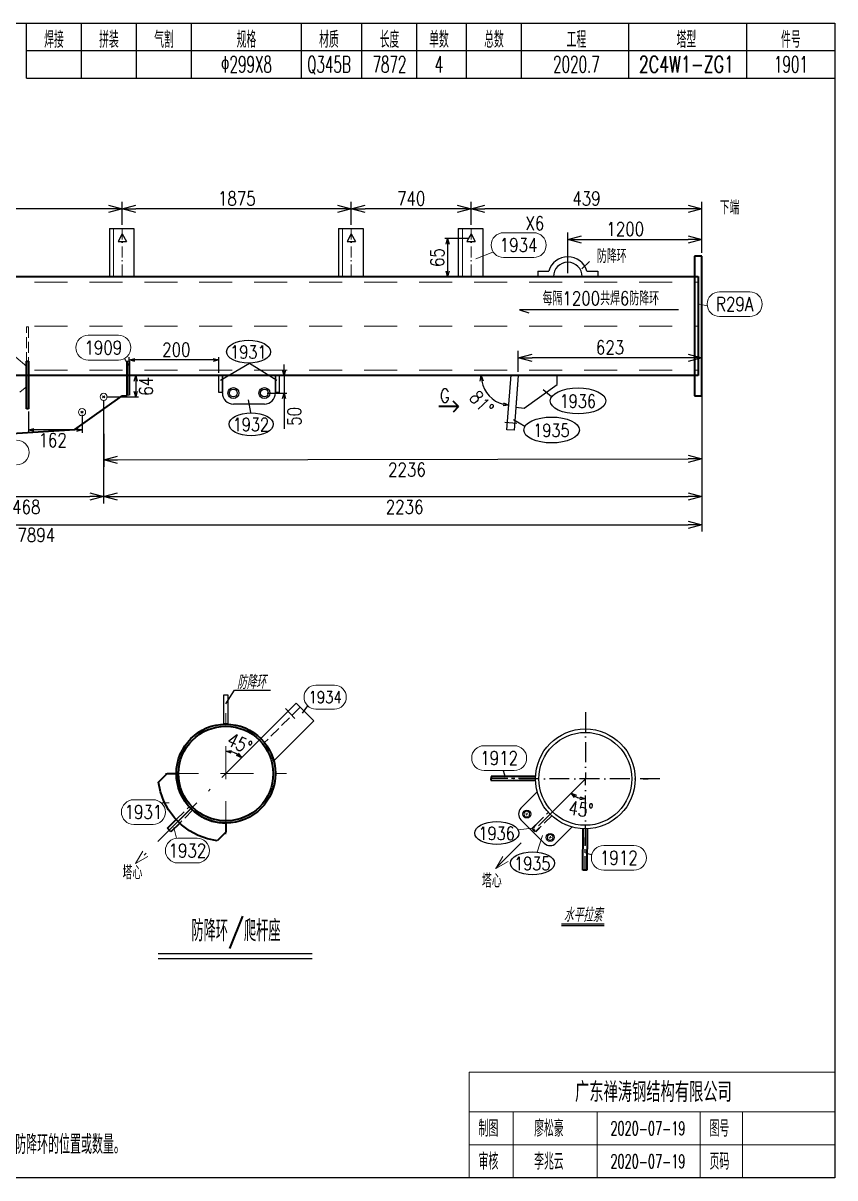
# Model space of a CAD drawing. Extents: x 154981 to 165753, y -86801 to -82885.
# Drawn here: x 156539.5 to 156687.1, y -84356.7 to -84146.7 of the extents above; entities that cross this region are included whole.
import ezdxf
from ezdxf.enums import TextEntityAlignment as Align

# ---------------------------------------------------------------- set-up
doc = ezdxf.new("R2010")
doc.units = 0
doc.header["$MEASUREMENT"] = 0
for name, pattern in [('ACAD_ISO10W100', [18, 12, -3, 0, -3]), ('CENTER', [50.8, 31.75, -6.35, 6.35, -6.35]), ('虚线', [2.75, 2, -0.75]), ('长一点画线', [16.5, 10, -3, 0.5, -3]), ('长虚线', [10, 6, -4])]:
    doc.linetypes.add(name, pattern=pattern)
doc.layers.get('0').update_dxf_attribs({"linetype": 'CONTINUOUS', "lineweight": 25})
doc.layers.get('Defpoints').update_dxf_attribs({"linetype": 'CONTINUOUS'})
for name, color, linetype, lineweight in [('1', 7, 'CONTINUOUS', 25), ('4', 7, 'CONTINUOUS', 25), ('5', 7, 'CONTINUOUS', 25)]:
    doc.layers.add(name, color=color, linetype=linetype, lineweight=lineweight)
doc.layers.add('12', color=7, linetype='CONTINUOUS')
doc.layers.add('6', color=7, linetype='CONTINUOUS')
doc.styles.add('DimFont', font='simplex.shx', dxfattribs={"width": 0.8, "bigfont": 'gbhzfs.shx'})
doc.styles.add('hz', font='txt.shx', dxfattribs={"width": 0.7, "oblique": 12, "bigfont": 'hztxt.shx'})
doc.styles.get("Standard").update_dxf_attribs({"font": 'simplex.shx', "width": 0.7, "height": 3, "bigfont": 'gbhzfs.shx'})
doc.dimstyles.new('DHDxfDimStyleOpen30', dxfattribs={"dimtxt": 2.5, "dimasz": 2.5, "dimexe": 1.25, "dimexo": 0.625, "dimtad": 2, "dimtxsty": 'DimFont', "dimblk": 'OPEN30', "dimblk1": 'OPEN30', "dimblk2": 'OPEN30', "dimcen": 2.5, "dimadec": 0, "dimazin": 0, "dimtfac": 1, "dimtmove": 0, "dimatfit": 3, "dimfxl": 0, "dimarcsym": 0})

# ---------------------------------------------------------------- blocks, each defined once
blk = doc.blocks.new('_OPEN30')
at = {"color": 0, "linetype": 'ByBlock', "lineweight": -2}
for p, q in [((-1, 0.268), (0, 0)), ((0, 0), (-1, -0.268)), ((0, 0), (-1, 0))]:
    blk.add_line(p, q, dxfattribs=at)
blk = doc.blocks.new('*D296')
at = {"layer": '5', "color": 3, "linetype": 'Continuous', "lineweight": -2}
for p, q in [((156540.48, -84217.27), (156540.48, -84221.15)), ((156550.22, -84217.92), (156550.22, -84221.15)), ((156549.22, -84220.65), (156541.48, -84220.65))]:
    blk.add_line(p, q, dxfattribs=at)
at = {"layer": 'Defpoints', "color": 0, "linetype": 'Continuous'}
for p in [(156540.48, -84216.77), (156550.22, -84217.42), (156540.48, -84220.65)]:
    blk.add_point(p, dxfattribs=at)
at = {"layer": '5', "color": 3, "linetype": 'Continuous', "lineweight": -2, "rotation": 180}
blk.add_blockref('_OPEN30', (156540.48, -84220.65), dxfattribs=at)
at = {"layer": '5', "color": 3, "linetype": 'Continuous', "lineweight": -2}
blk.add_blockref('_OPEN30', (156550.22, -84220.65), dxfattribs=at)
at = {"layer": '5', "color": 6, "linetype": 'Continuous', "lineweight": 18, "insert": (156544.88, -84222.52), "char_height": 2.5, "attachment_point": 5, "line_spacing_factor": 0.6, "style": 'DimFont'}
blk.add_mtext('162', dxfattribs=at)
blk = doc.blocks.new('*D297')
at = {"layer": '5', "color": 3, "linetype": 'Continuous', "lineweight": -2}
for p, q in [((156662.92, -84202.4), (156662.92, -84234.02)), ((156554.15, -84215.26), (156554.15, -84234.02)), ((156556.65, -84232.77), (156660.42, -84232.77))]:
    blk.add_line(p, q, dxfattribs=at)
at = {"layer": 'Defpoints', "color": 0, "linetype": 'Continuous'}
for p in [(156662.92, -84201.77), (156554.15, -84214.64), (156662.92, -84232.77)]:
    blk.add_point(p, dxfattribs=at)
at = {"layer": '5', "color": 3, "linetype": 'Continuous', "lineweight": -2, "xscale": 2.5, "yscale": 2.5, "zscale": 2.5, "rotation": 180}
blk.add_blockref('_OPEN30', (156554.15, -84232.77), dxfattribs=at)
at = {"layer": '5', "color": 3, "linetype": 'Continuous', "lineweight": -2, "xscale": 2.5, "yscale": 2.5, "zscale": 2.5}
blk.add_blockref('_OPEN30', (156662.92, -84232.77), dxfattribs=at)
at = {"layer": '5', "color": 6, "linetype": 'Continuous', "lineweight": 18, "insert": (156608.88, -84234.65), "char_height": 2.5, "attachment_point": 5, "line_spacing_factor": 0.6, "style": 'DimFont'}
blk.add_mtext('2236', dxfattribs=at)
blk = doc.blocks.new('*D298')
at = {"layer": '5', "color": 3, "linetype": 'Continuous', "lineweight": -2}
for p, q in [((156526, -84215.74), (156526, -84234.02)), ((156554.15, -84215.26), (156554.15, -84234.02)), ((156528.5, -84232.77), (156551.65, -84232.77))]:
    blk.add_line(p, q, dxfattribs=at)
at = {"layer": 'Defpoints', "color": 0, "linetype": 'Continuous'}
for p in [(156526, -84215.11), (156554.15, -84214.64), (156554.15, -84232.77)]:
    blk.add_point(p, dxfattribs=at)
at = {"layer": '5', "color": 3, "linetype": 'Continuous', "lineweight": -2, "xscale": 2.5, "yscale": 2.5, "zscale": 2.5, "rotation": 180}
blk.add_blockref('_OPEN30', (156526, -84232.77), dxfattribs=at)
at = {"layer": '5', "color": 3, "linetype": 'Continuous', "lineweight": -2, "xscale": 2.5, "yscale": 2.5, "zscale": 2.5}
blk.add_blockref('_OPEN30', (156554.15, -84232.77), dxfattribs=at)
at = {"layer": '5', "color": 6, "linetype": 'Continuous', "lineweight": 18, "insert": (156540.08, -84234.65), "char_height": 2.5, "attachment_point": 5, "line_spacing_factor": 0.6, "style": 'DimFont'}
blk.add_mtext('468', dxfattribs=at)
blk = doc.blocks.new('*D303')
at = {"layer": '5', "color": 3, "linetype": 'Continuous', "lineweight": -2}
for p, q in [((156420.88, -84202.4), (156420.88, -84239.15)), ((156662.92, -84202.4), (156662.92, -84239.15)), ((156423.38, -84237.9), (156660.42, -84237.9))]:
    blk.add_line(p, q, dxfattribs=at)
at = {"layer": 'Defpoints', "color": 0, "linetype": 'Continuous'}
for p in [(156420.88, -84201.77), (156662.92, -84201.77), (156662.92, -84237.9)]:
    blk.add_point(p, dxfattribs=at)
at = {"layer": '5', "color": 3, "linetype": 'Continuous', "lineweight": -2, "xscale": 2.5, "yscale": 2.5, "zscale": 2.5, "rotation": 180}
blk.add_blockref('_OPEN30', (156420.88, -84237.9), dxfattribs=at)
at = {"layer": '5', "color": 3, "linetype": 'Continuous', "lineweight": -2, "xscale": 2.5, "yscale": 2.5, "zscale": 2.5}
blk.add_blockref('_OPEN30', (156662.92, -84237.9), dxfattribs=at)
at = {"layer": '5', "color": 6, "linetype": 'Continuous', "lineweight": 18, "insert": (156541.9, -84239.77), "char_height": 2.5, "attachment_point": 5, "line_spacing_factor": 0.6, "style": 'DimFont'}
blk.add_mtext('7894', dxfattribs=at)
blk = doc.blocks.new('*D306')
at = {"layer": '5', "color": 3, "linetype": 'Continuous', "lineweight": -2}
for p, q in [((156554.65, -84210.77), (156560.49, -84210.77)), ((156559.99, -84211.77), (156559.99, -84213.64)), ((156554.65, -84214.64), (156560.49, -84214.64))]:
    blk.add_line(p, q, dxfattribs=at)
at = {"layer": 'Defpoints', "color": 0, "linetype": 'Continuous'}
for p in [(156554.15, -84210.77), (156554.15, -84214.64), (156559.99, -84214.64)]:
    blk.add_point(p, dxfattribs=at)
at = {"layer": '5', "color": 3, "linetype": 'Continuous', "lineweight": -2}
for p, rotation in [((156559.99, -84210.77), 90), ((156559.99, -84214.64), 270)]:
    blk.add_blockref('_OPEN30', p, dxfattribs=dict(at, rotation=rotation))
at = {"layer": '5', "color": 6, "linetype": 'Continuous', "lineweight": 18, "insert": (156561.86, -84212.71), "char_height": 2.5, "attachment_point": 5, "rotation": 90, "line_spacing_factor": 0.6, "style": 'DimFont'}
blk.add_mtext('64', dxfattribs=at)
blk = doc.blocks.new('*D311')
at = {"layer": '5', "color": 3, "linetype": 'Continuous', "lineweight": -2}
for p, q in [((156554.15, -84215.26), (156554.17, -84227.33)), ((156662.92, -84215.1), (156662.94, -84227.17)), ((156556.67, -84226.08), (156660.44, -84225.93))]:
    blk.add_line(p, q, dxfattribs=at)
at = {"layer": 'Defpoints', "color": 0, "linetype": 'Continuous'}
for p in [(156554.15, -84214.64), (156662.92, -84214.48), (156662.94, -84225.92)]:
    blk.add_point(p, dxfattribs=at)
at = {"layer": '5', "color": 3, "linetype": 'Continuous', "lineweight": -2, "xscale": 2.5, "yscale": 2.5, "zscale": 2.5}
for p, rotation in [((156554.17, -84226.08), 180.0842127387434), ((156662.94, -84225.92), 0.08421273874343699)]:
    blk.add_blockref('_OPEN30', p, dxfattribs=dict(at, rotation=rotation))
at = {"layer": '5', "color": 6, "linetype": 'Continuous', "lineweight": 18, "insert": (156609.3, -84227.88), "char_height": 2.5, "attachment_point": 5, "rotation": 0.0842, "line_spacing_factor": 0.6, "style": 'DimFont'}
blk.add_mtext('2236', dxfattribs=at)
blk = doc.blocks.new('板孔21.5')
at = {"layer": '5', "color": 7, "linetype": 'Continuous', "lineweight": 13}
for p, q in [((-0.3, -0.3), (0.3, 0.3)), ((0.3, -0.3), (-0.3, 0.3))]:
    blk.add_line(p, q, dxfattribs=at)
blk.add_circle((0, 0), 1, dxfattribs=at)
blk = doc.blocks.new('*D839')
at = {"layer": '5', "color": 3, "linetype": 'Continuous', "lineweight": -2}
for p, q in [((156586.95, -84209.77), (156586.95, -84208.77)), ((156585.88, -84210.77), (156587.45, -84210.77)), ((156586.95, -84210.77), (156586.95, -84213.94)), ((156583.88, -84213.94), (156587.45, -84213.94)), ((156586.95, -84214.94), (156586.95, -84220.43))]:
    blk.add_line(p, q, dxfattribs=at)
at = {"layer": 'Defpoints', "color": 0, "linetype": 'Continuous'}
for p in [(156585.38, -84210.77), (156586.95, -84210.77), (156583.38, -84213.94)]:
    blk.add_point(p, dxfattribs=at)
at = {"layer": '5', "color": 3, "linetype": 'Continuous', "lineweight": -2}
for p, rotation in [((156586.95, -84210.77), 270), ((156586.95, -84213.94), 90)]:
    blk.add_blockref('_OPEN30', p, dxfattribs=dict(at, rotation=rotation))
at = {"layer": '5', "color": 6, "linetype": 'Continuous', "lineweight": 18, "insert": (156588.82, -84218.18), "char_height": 2.5, "attachment_point": 5, "rotation": 90, "style": 'DimFont'}
blk.add_mtext('50', dxfattribs=at)
blk = doc.blocks.new('*D840')
at = {"layer": '5', "color": 3, "linetype": 'Continuous', "lineweight": -2}
for p, q in [((156558.79, -84210.27), (156558.79, -84207.41)), ((156575.08, -84210.27), (156575.08, -84207.41)), ((156574.08, -84207.91), (156559.79, -84207.91))]:
    blk.add_line(p, q, dxfattribs=at)
at = {"layer": 'Defpoints', "color": 0, "linetype": 'Continuous'}
for p in [(156558.79, -84207.91), (156558.79, -84210.77), (156575.08, -84210.77)]:
    blk.add_point(p, dxfattribs=at)
at = {"layer": '5', "color": 3, "linetype": 'Continuous', "lineweight": -2, "rotation": 180}
blk.add_blockref('_OPEN30', (156558.79, -84207.91), dxfattribs=at)
at = {"layer": '5', "color": 3, "linetype": 'Continuous', "lineweight": -2}
blk.add_blockref('_OPEN30', (156575.08, -84207.91), dxfattribs=at)
at = {"layer": '5', "color": 6, "linetype": 'Continuous', "lineweight": 18, "insert": (156567.37, -84206.04), "char_height": 2.5, "attachment_point": 5, "style": 'DimFont'}
blk.add_mtext('200', dxfattribs=at)
blk = doc.blocks.new('*D842')
at = {"layer": '5', "color": 3, "linetype": 'Continuous', "lineweight": -2}
for p, q in [((156629.55, -84210.11), (156629.55, -84206.27)), ((156660.42, -84207.52), (156632.05, -84207.52)), ((156662.92, -84213.85), (156662.92, -84206.27))]:
    blk.add_line(p, q, dxfattribs=at)
at = {"layer": 'Defpoints', "color": 0, "linetype": 'Continuous'}
for p in [(156629.55, -84207.52), (156629.55, -84210.74), (156662.92, -84214.48)]:
    blk.add_point(p, dxfattribs=at)
at = {"layer": '5', "color": 3, "linetype": 'Continuous', "lineweight": -2, "xscale": 2.5, "yscale": 2.5, "zscale": 2.5, "rotation": 180}
blk.add_blockref('_OPEN30', (156629.55, -84207.52), dxfattribs=at)
at = {"layer": '5', "color": 3, "linetype": 'Continuous', "lineweight": -2, "xscale": 2.5, "yscale": 2.5, "zscale": 2.5}
blk.add_blockref('_OPEN30', (156662.92, -84207.52), dxfattribs=at)
at = {"layer": '5', "color": 6, "linetype": 'Continuous', "lineweight": 35, "insert": (156646.23, -84205.65), "char_height": 2.5, "attachment_point": 5, "style": 'DimFont'}
blk.add_mtext('623', dxfattribs=at)
blk = doc.blocks.new('*D841')
at = {"layer": '5', "color": 3, "linetype": 'Continuous', "lineweight": -2}
blk.add_line((156627.71, -84210.77), (156622.31, -84210.77), dxfattribs=at)
blk.add_arc((156628.21, -84210.77), 5.4, 190.6188, 255.0812, dxfattribs=at)
at = {"layer": 'Defpoints', "color": 0, "linetype": 'Continuous'}
for p in [(156628.21, -84210.77), (156628.23, -84210.64), (156662.26, -84210.77), (156623.47, -84213.36), (156627.47, -84220.62)]:
    blk.add_point(p, dxfattribs=at)
at = {"layer": '5', "color": 3, "linetype": 'Continuous', "lineweight": -2}
for p, rotation in [((156622.81, -84210.77), 95.30938810953155), ((156627.81, -84216.16), 350.3906118904565)]:
    blk.add_blockref('_OPEN30', p, dxfattribs=dict(at, rotation=rotation))
at = {"layer": '5', "color": 6, "linetype": 'Continuous', "lineweight": 18, "insert": (156622.88, -84215.72), "char_height": 2.5, "attachment_point": 5, "rotation": 312.85, "style": 'DimFont'}
blk.add_mtext('81%%d', dxfattribs=at)
blk = doc.blocks.new('*D847')
at = {"layer": '5', "color": 3, "linetype": 'Continuous', "lineweight": -2}
for p, q in [((156599.18, -84183.36), (156599.18, -84179.19)), ((156618.46, -84180.44), (156601.68, -84180.44)), ((156620.96, -84183.36), (156620.96, -84179.19))]:
    blk.add_line(p, q, dxfattribs=at)
at = {"layer": 'Defpoints', "color": 0, "linetype": 'Continuous'}
for p in [(156599.18, -84180.44), (156599.18, -84183.99), (156620.96, -84183.99)]:
    blk.add_point(p, dxfattribs=at)
at = {"layer": '5', "color": 3, "linetype": 'Continuous', "lineweight": -2, "xscale": 2.5, "yscale": 2.5, "zscale": 2.5, "rotation": 180}
blk.add_blockref('_OPEN30', (156599.18, -84180.44), dxfattribs=at)
at = {"layer": '5', "color": 3, "linetype": 'Continuous', "lineweight": -2, "xscale": 2.5, "yscale": 2.5, "zscale": 2.5}
blk.add_blockref('_OPEN30', (156620.96, -84180.44), dxfattribs=at)
at = {"layer": '5', "color": 6, "linetype": 'Continuous', "lineweight": 18, "insert": (156610.07, -84178.57), "char_height": 2.5, "attachment_point": 5, "style": 'DimFont'}
blk.add_mtext('740', dxfattribs=at)
blk = doc.blocks.new('*D846')
at = {"layer": '5', "color": 3, "linetype": 'Continuous', "lineweight": -2}
for p, q in [((156557.52, -84183.36), (156557.52, -84179.19)), ((156596.68, -84180.44), (156560.02, -84180.44)), ((156599.18, -84183.36), (156599.18, -84179.19))]:
    blk.add_line(p, q, dxfattribs=at)
at = {"layer": 'Defpoints', "color": 0, "linetype": 'Continuous'}
for p in [(156557.52, -84180.44), (156557.52, -84183.99), (156599.18, -84183.99)]:
    blk.add_point(p, dxfattribs=at)
at = {"layer": '5', "color": 3, "linetype": 'Continuous', "lineweight": -2, "xscale": 2.5, "yscale": 2.5, "zscale": 2.5, "rotation": 180}
blk.add_blockref('_OPEN30', (156557.52, -84180.44), dxfattribs=at)
at = {"layer": '5', "color": 3, "linetype": 'Continuous', "lineweight": -2, "xscale": 2.5, "yscale": 2.5, "zscale": 2.5}
blk.add_blockref('_OPEN30', (156599.18, -84180.44), dxfattribs=at)
at = {"layer": '5', "color": 6, "linetype": 'Continuous', "lineweight": 18, "insert": (156578.35, -84178.57), "char_height": 2.5, "attachment_point": 5, "style": 'DimFont'}
blk.add_mtext('1875', dxfattribs=at)
blk = doc.blocks.new('*D845')
at = {"layer": '5', "color": 3, "linetype": 'Continuous', "lineweight": -2}
for p, q in [((156620.46, -84185.85), (156616.19, -84185.85)), ((156616.69, -84186.85), (156616.69, -84191.77)), ((156618.14, -84192.77), (156616.19, -84192.77))]:
    blk.add_line(p, q, dxfattribs=at)
at = {"layer": 'Defpoints', "color": 0, "linetype": 'Continuous'}
for p in [(156620.96, -84185.85), (156616.69, -84192.77), (156618.64, -84192.77)]:
    blk.add_point(p, dxfattribs=at)
at = {"layer": '5', "color": 3, "linetype": 'Continuous', "lineweight": -2}
for p, rotation in [((156616.69, -84185.85), 90), ((156616.69, -84192.77), 270)]:
    blk.add_blockref('_OPEN30', p, dxfattribs=dict(at, rotation=rotation))
at = {"layer": '5', "color": 6, "linetype": 'Continuous', "lineweight": 18, "insert": (156614.81, -84189.31), "char_height": 2.5, "attachment_point": 5, "rotation": 90, "style": 'DimFont'}
blk.add_mtext('65', dxfattribs=at)
blk = doc.blocks.new('*D844')
at = {"layer": '5', "color": 3, "linetype": 'Continuous', "lineweight": -2}
for p, q in [((156620.96, -84183.36), (156620.96, -84179.19)), ((156660.42, -84180.44), (156623.46, -84180.44)), ((156662.92, -84188.45), (156662.92, -84179.19))]:
    blk.add_line(p, q, dxfattribs=at)
at = {"layer": 'Defpoints', "color": 0, "linetype": 'Continuous'}
for p in [(156620.96, -84180.44), (156620.96, -84183.99), (156662.92, -84189.07)]:
    blk.add_point(p, dxfattribs=at)
at = {"layer": '5', "color": 3, "linetype": 'Continuous', "lineweight": -2, "xscale": 2.5, "yscale": 2.5, "zscale": 2.5, "rotation": 180}
blk.add_blockref('_OPEN30', (156620.96, -84180.44), dxfattribs=at)
at = {"layer": '5', "color": 3, "linetype": 'Continuous', "lineweight": -2, "xscale": 2.5, "yscale": 2.5, "zscale": 2.5}
blk.add_blockref('_OPEN30', (156662.92, -84180.44), dxfattribs=at)
at = {"layer": '5', "color": 6, "linetype": 'Continuous', "lineweight": 18, "insert": (156641.94, -84178.57), "char_height": 2.5, "attachment_point": 5, "style": 'DimFont'}
blk.add_mtext('439', dxfattribs=at)
blk = doc.blocks.new('*D843')
at = {"layer": '5', "color": 3, "linetype": 'Continuous', "lineweight": -2}
for p, q in [((156638.55, -84192.15), (156638.55, -84184.75)), ((156662.92, -84188.45), (156662.92, -84184.75)), ((156641.05, -84186), (156660.42, -84186))]:
    blk.add_line(p, q, dxfattribs=at)
at = {"layer": 'Defpoints', "color": 0, "linetype": 'Continuous'}
for p in [(156662.92, -84186), (156662.92, -84189.07), (156638.55, -84192.77)]:
    blk.add_point(p, dxfattribs=at)
at = {"layer": '5', "color": 3, "linetype": 'Continuous', "lineweight": -2, "xscale": 2.5, "yscale": 2.5, "zscale": 2.5, "rotation": 180}
blk.add_blockref('_OPEN30', (156638.55, -84186), dxfattribs=at)
at = {"layer": '5', "color": 3, "linetype": 'Continuous', "lineweight": -2, "xscale": 2.5, "yscale": 2.5, "zscale": 2.5}
blk.add_blockref('_OPEN30', (156662.92, -84186), dxfattribs=at)
at = {"layer": '5', "color": 6, "linetype": 'Continuous', "lineweight": 18, "insert": (156649, -84184.13), "char_height": 2.5, "attachment_point": 5, "style": 'DimFont'}
blk.add_mtext('1200', dxfattribs=at)
blk = doc.blocks.new('*D848')
at = {"layer": '5', "color": 3, "linetype": 'Continuous', "lineweight": -2}
for p, q in [((156510.6, -84183.36), (156510.6, -84179.19)), ((156555.02, -84180.44), (156513.1, -84180.44)), ((156557.52, -84183.36), (156557.52, -84179.19))]:
    blk.add_line(p, q, dxfattribs=at)
at = {"layer": 'Defpoints', "color": 0, "linetype": 'Continuous'}
for p in [(156510.6, -84180.44), (156510.6, -84183.99), (156557.52, -84183.99)]:
    blk.add_point(p, dxfattribs=at)
at = {"layer": '5', "color": 3, "linetype": 'Continuous', "lineweight": -2, "xscale": 2.5, "yscale": 2.5, "zscale": 2.5, "rotation": 180}
blk.add_blockref('_OPEN30', (156510.6, -84180.44), dxfattribs=at)
at = {"layer": '5', "color": 3, "linetype": 'Continuous', "lineweight": -2, "xscale": 2.5, "yscale": 2.5, "zscale": 2.5}
blk.add_blockref('_OPEN30', (156557.52, -84180.44), dxfattribs=at)
at = {"layer": '5', "color": 6, "linetype": 'Continuous', "lineweight": 18, "insert": (156534.06, -84178.57), "char_height": 2.5, "attachment_point": 5, "style": 'DimFont'}
blk.add_mtext('1875', dxfattribs=at)
blk = doc.blocks.new('*D868')
at = {"layer": '5', "color": 3, "linetype": 'Continuous', "lineweight": -2}
blk.add_arc((156641.74, -84284.1), 3.66, 240.7065, 254.2935, dxfattribs=at)
at = {"layer": 'Defpoints', "color": 0, "linetype": 'Continuous'}
for p in [(156641.74, -84284.1), (156641.74, -84284.1), (156639.91, -84287.27), (156633.21, -84292.63), (156641.74, -84296.24)]:
    blk.add_point(p, dxfattribs=at)
at = {"layer": '5', "color": 3, "linetype": 'Continuous', "lineweight": -2}
for p, rotation in [((156639.15, -84286.69), 142.8532366575078), ((156641.74, -84287.76), 352.1467633426592)]:
    blk.add_blockref('_OPEN30', p, dxfattribs=dict(at, rotation=rotation))
at = {"layer": '5', "color": 6, "linetype": 'Continuous', "lineweight": 18, "insert": (156640.95, -84289.64), "char_height": 2.5, "attachment_point": 5, "rotation": 351.9635, "style": 'DimFont'}
blk.add_mtext('45°', dxfattribs=at)
blk = doc.blocks.new('*D869')
at = {"layer": '5', "color": 3, "linetype": 'Continuous', "lineweight": -2}
blk.add_arc((156576.37, -84283.14), 4.08, 59.0079, 75.9241, dxfattribs=at)
at = {"layer": 'Defpoints', "color": 0, "linetype": 'Continuous'}
for p in [(156576.37, -84272.14), (156582.75, -84276.79), (156577.43, -84279.2), (156576.37, -84294.14), (156559.97, -84299.51)]:
    blk.add_point(p, dxfattribs=at)
at = {"layer": '5', "color": 3, "linetype": 'Continuous', "lineweight": -2}
for p, rotation in [((156576.37, -84279.06), 172.9620574050256), ((156579.26, -84280.26), 321.9699356710973)]:
    blk.add_blockref('_OPEN30', p, dxfattribs=dict(at, rotation=rotation))
at = {"layer": '5', "color": 6, "linetype": 'Continuous', "lineweight": 18, "insert": (156578.89, -84277.68), "char_height": 2.5, "attachment_point": 5, "rotation": 335.2597, "style": 'DimFont'}
blk.add_mtext('45°', dxfattribs=at)
blk = doc.blocks.new('板孔默认')
at = {"layer": '5', "color": 7, "linetype": 'Continuous', "lineweight": 13}
for p, q in [((-0.3, -0.3), (0.3, 0.3)), ((0.3, -0.3), (-0.3, 0.3))]:
    blk.add_line(p, q, dxfattribs=at)
blk.add_circle((0, 0), 1, dxfattribs=at)
blk = doc.blocks.new('CTDHK')
at = {"color": 0, "linetype": 'Continuous'}
for p, q in [((0, 210), (297, 210)), ((297, 210), (297, 0)), ((297, 0), (0, 0))]:
    blk.add_line(p, q, dxfattribs=at)

msp = doc.modelspace()

# ---------------------------------------------------------------- linework, layer by layer
at = {"color": 3, "linetype": 'Continuous'}
for p, q in [((156555.19636, -84183.98976), (156555.19636, -84192.7749)), ((156555.19636, -84183.98976), (156559.66594, -84183.98976)), ((156559.66594, -84183.98976), (156559.66594, -84192.7749)), ((156596.85908, -84183.98976), (156601.32865, -84183.98976)), ((156596.85908, -84183.98976), (156596.85908, -84192.7749)), ((156601.32865, -84183.98976), (156601.32865, -84192.7749)), ((156618.64116, -84183.98976), (156623.11074, -84183.98976)), ((156618.64116, -84183.98976), (156618.64116, -84192.7749)), ((156623.11074, -84183.98976), (156623.11074, -84192.7749)), ((156557.52018, -84184.97464), (156556.76539, -84186.39017)), ((156556.76539, -84186.39017), (156558.27497, -84186.39017)), ((156557.52018, -84184.97464), (156558.27497, -84186.39017)), ((156599.18289, -84184.97464), (156598.4281, -84186.39017)), ((156598.4281, -84186.39017), (156599.93768, -84186.39017)), ((156599.18289, -84184.97464), (156599.93768, -84186.39017)), ((156620.96498, -84184.97464), (156620.21019, -84186.39017)), ((156620.21019, -84186.39017), (156621.71977, -84186.39017)), ((156620.96498, -84184.97464), (156621.71977, -84186.39017)), ((156641.11871, -84191.33198), (156642.50646, -84189.99743)), ((156629.78695, -84198.79916), (156631.46222, -84199.36079)), ((156658.69385, -84198.79916), (156629.78695, -84198.79916)), ((156575.39091, -84211.57898), (156580.6859, -84208.48044)), ((156580.6859, -84208.48044), (156585.61132, -84211.57898)), ((156575.73469, -84213.93848), (156575.73469, -84210.77162)), ((156585.37836, -84210.77162), (156585.37836, -84213.93848)), ((156634.07324, -84213.28198), (156635.56786, -84214.57919)), ((156583.37836, -84215.93848), (156577.73469, -84215.93848)), ((156580.42749, -84215.19699), (156580.87357, -84217.49448)), ((156627.11207, -84219.24758), (156629.27238, -84219.41758)), ((156628.68537, -84218.73528), (156630.75949, -84219.97004)), ((156626.82139, -84282.59984), (156627.17688, -84283.79722)), ((156631.22906, -84284.10025), (156630.30682, -84284.10025)), ((156652.24664, -84284.10025), (156653.16888, -84284.10025)), ((156632.99032, -84286.48247), (156630.03659, -84289.4362)), ((156630.03659, -84291.55752), (156634.27923, -84295.80016)), ((156639.35428, -84292.84643), (156636.40055, -84295.80016)), ((156641.8472, -84297.63519), (156642.9335, -84297.83998)), ((156637.4232, -84310.45391), (156645.13663, -84310.45391)), ((156637.4232, -84310.74465), (156645.13663, -84310.74465)), ((156564.04545, -84315.87903), (156592.07124, -84315.87903)), ((156564.04545, -84316.77534), (156592.07124, -84316.77534))]:
    msp.add_line(p, q, dxfattribs=at)
at = {"color": 0, "linetype": 'Continuous'}
for p, q in [((156576.36992, -84270.44969), (156577.92029, -84267.94684)), ((156577.92029, -84267.94684), (156584.46872, -84267.94684))]:
    msp.add_line(p, q, dxfattribs=at)
at = {"color": 2, "linetype": 'Continuous'}
for p, q in [((156582.7381, -84276.77992), (156589.16569, -84270.35232)), ((156592.36324, -84273.54987), (156589.16569, -84270.35232)), ((156590.30317, -84272.1832), (156591.27553, -84270.8493)), ((156585.234, -84280.67912), (156592.36324, -84273.54987))]:
    msp.add_line(p, q, dxfattribs=at)
at = {"color": 2, "linetype": '虚线'}
msp.add_line((156589.8728, -84271.05943), (156583.4124, -84277.51983), dxfattribs=at)
at = {"color": 1, "linetype": 'CENTER', "ltscale": 0.1}
for p, q in [((156632.73798, -84284.05124), (156624.58095, -84284.00805)), ((156641.6902, -84293.09877), (156641.64983, -84300.7245))]:
    msp.add_line(p, q, dxfattribs=at)
msp.add_line((156641.73785, -84284.09889), (156633.20557, -84292.63117))
at = {"color": 3, "linetype": 'Continuous'}
for points in [[(156575.07642, -84210.77162), (156575.73469, -84210.77162), (156575.73469, -84213.87034), (156575.07642, -84213.87034)], [(156585.37836, -84210.77162), (156586.03663, -84210.77162), (156586.03663, -84213.87034), (156585.37836, -84213.87034)], [(156628.2251, -84210.63948), (156629.54528, -84210.73875), (156628.79504, -84220.71663), (156627.47485, -84220.61737)], [(156576.0033, -84268.793), (156576.7314, -84268.793), (156576.7314, -84274.11063), (156576.0033, -84274.11063)]]:
    msp.add_lwpolyline(points, close=True, dxfattribs=at)
msp.add_lwpolyline([(156636.617, -84212.40985), (156636.617, -84210.73875), (156629.54528, -84210.73875), (156629.11932, -84216.51291), (156630.60763, -84216.67632), (156636.617, -84212.40985)], dxfattribs=at)
at = {"color": 6, "linetype": 'Continuous'}
for centre, radius in [((156577.73469, -84213.93848), 0.98227), ((156577.73469, -84213.93848), 0.69792), ((156583.37836, -84213.93848), 0.98227), ((156583.37836, -84213.93848), 0.69792)]:
    msp.add_circle(centre, radius, dxfattribs=at)
at = {"color": 0}
for radius in [9.06646, 8.44551]:
    msp.add_circle((156641.73785, -84284.09889), radius, dxfattribs=at)
at = {"color": 3, "linetype": 'Continuous'}
for centre in [(156631.09725, -84290.49686), (156635.33989, -84294.7395)]:
    msp.add_circle(centre, 0.72, dxfattribs=at)
for centre, radius, start, end in [((156577.73469, -84213.93848), 2, 180, 270), ((156583.37836, -84213.93848), 2, 270, 0), ((156631.09725, -84290.49686), 1.5, 135, 225), ((156635.33989, -84294.7395), 1.5, 225, 315)]:
    msp.add_arc(centre, radius, start, end, dxfattribs=at)
for centre, major_axis, ratio in [((156580.4976, -84206.43217), (-3.99884, 0), 0.521020563), ((156640.407, -84215.37667), (-5.06423, 0), 0.465595314), ((156580.96391, -84219.62166), (-3.99884, 0), 0.521020563), ((156635.60518, -84220.66259), (-5.06423, 0), 0.465595314), ((156625.6438, -84293.95928), (-3.99884, 0), 0.521020563), ((156632.12836, -84299.45508), (-3.99884, 0), 0.521020563)]:
    msp.add_ellipse(centre, major_axis=major_axis, ratio=ratio, dxfattribs=at)
at = {"layer": '12'}
for p, q in [((156633.07935, -84191.7749), (156633.07935, -84192.7749)), ((156633.07935, -84191.7749), (156635.07224, -84191.7749)), ((156633.07935, -84192.7749), (156635.93132, -84192.7749)), ((156641.16871, -84192.7749), (156644.02068, -84192.7749)), ((156642.02779, -84191.7749), (156644.02068, -84191.7749)), ((156644.02068, -84191.7749), (156644.02068, -84192.7749))]:
    msp.add_line(p, q, dxfattribs=at)
for radius, start, end in [(3.61869, 16.0420559, 163.9579441), (2.61869, 0, 180)]:
    msp.add_arc((156638.55002, -84192.7749), radius, start, end, dxfattribs=at)
at = {"layer": '4', "color": 1, "linetype": 'Continuous', "lineweight": 25}
for p, q in [((156540.11666, -84156.66733), (156540.11666, -84146.66733)), ((156550.11666, -84156.66733), (156550.11666, -84146.66733)), ((156560.11666, -84156.66733), (156560.11666, -84146.66733)), ((156570.11666, -84156.66733), (156570.11666, -84146.66733)), ((156590.11666, -84156.66733), (156590.11666, -84146.66733)), ((156601.11666, -84156.66733), (156601.11666, -84146.66733)), ((156611.11666, -84156.66733), (156611.11666, -84146.66733)), ((156620.11666, -84156.66733), (156620.11666, -84146.66733)), ((156630.11666, -84156.66733), (156630.11666, -84146.66733)), ((156649.61666, -84156.66733), (156649.61666, -84146.66733)), ((156671.11666, -84156.66733), (156671.11666, -84146.66733)), ((156540.11666, -84151.66733), (156687.11666, -84151.66733)), ((156540.11666, -84156.66733), (156687.11666, -84156.66733))]:
    msp.add_line(p, q, dxfattribs=at)
at = {"layer": '4', "color": 1, "linetype": 'Continuous', "lineweight": 18}
for p, q in [((156620.61666, -84356.66733), (156620.61666, -84337.46733)), ((156620.61666, -84337.46733), (156687.11666, -84337.46733)), ((156620.61666, -84344.66733), (156687.11666, -84344.66733)), ((156628.61666, -84356.66733), (156628.61666, -84344.66733)), ((156643.91666, -84356.66733), (156643.91666, -84344.66733)), ((156662.61666, -84356.66733), (156662.61666, -84344.66733)), ((156670.31666, -84356.66733), (156670.31666, -84344.66733)), ((156620.61666, -84350.66733), (156687.11666, -84350.66733))]:
    msp.add_line(p, q, dxfattribs=at)
msp.add_lwpolyline([(156390.11666, -84146.66733), (156390.11666, -84356.66733), (156687.11666, -84356.66733), (156687.11666, -84146.66733)], close=True, dxfattribs=at)
at = {"layer": '5', "color": 2, "linetype": 'Continuous', "lineweight": 18}
for p, q in [((156555.93811, -84183.98976), (156555.93811, -84192.7749)), ((156597.60082, -84183.98976), (156597.60082, -84192.7749)), ((156619.38291, -84183.98976), (156619.38291, -84192.7749))]:
    msp.add_line(p, q, dxfattribs=at)
at = {"layer": '5', "color": 240, "linetype": '长一点画线', "lineweight": 18, "ltscale": 0.2}
for p, q in [((156557.52018, -84183.98976), (156557.52018, -84192.7749)), ((156599.18289, -84183.98976), (156599.18289, -84192.7749)), ((156620.96498, -84183.98976), (156620.96498, -84192.7749))]:
    msp.add_line(p, q, dxfattribs=at)
at = {"layer": '5', "color": 3, "linetype": 'Continuous', "lineweight": 18}
for p, q in [((156626.85979, -84184.7854), (156632.35979, -84184.7854)), ((156621.82298, -84189.51548), (156624.94589, -84188.33752)), ((156626.85979, -84189.2854), (156632.35979, -84189.2854)), ((156666.14647, -84195.5249), (156671.64647, -84195.5249)), ((156663.91909, -84198.07859), (156662.52367, -84197.7749)), ((156666.14647, -84200.0249), (156671.64647, -84200.0249)), ((156551.34176, -84203.43807), (156556.84176, -84203.43807)), ((156540.15836, -84209.13799), (156538.18432, -84207.4059)), ((156558.65017, -84208.85484), (156557.91689, -84207.68379)), ((156551.34176, -84207.93807), (156556.84176, -84207.93807)), ((156540.15726, -84212.77572), (156538.88438, -84213.7749)), ((156623.31776, -84278.07637), (156628.81776, -84278.07637)), ((156623.31776, -84282.57637), (156628.81776, -84282.57637)), ((156645.08084, -84296.21481), (156650.58084, -84296.21481)), ((156645.08084, -84300.71481), (156650.58084, -84300.71481))]:
    msp.add_line(p, q, dxfattribs=at)
at = {"layer": '5', "color": 7, "linetype": 'Continuous', "lineweight": 35}
for p, q in [((156661.59483, -84189.07256), (156661.59483, -84214.47724)), ((156662.91925, -84189.07256), (156661.59483, -84189.07256)), ((156662.91925, -84214.47724), (156662.91925, -84189.07256)), ((156421.54658, -84192.7749), (156662.25704, -84192.7749)), ((156662.25704, -84192.7749), (156662.25704, -84210.7749)), ((156540.11666, -84208.13886), (156540.47786, -84208.13886)), ((156540.11666, -84216.79303), (156540.11666, -84208.13886)), ((156540.47786, -84208.13886), (156540.47786, -84216.79303)), ((156558.43109, -84214.3502), (156558.43109, -84208.13886)), ((156558.7923, -84208.13886), (156558.7923, -84214.3502)), ((156662.25704, -84210.7749), (156421.54658, -84210.7749)), ((156558.43109, -84210.7749), (156521.78514, -84210.7749)), ((156558.43109, -84214.38694), (156558.43109, -84210.7749)), ((156548.92688, -84220.5438), (156557.52808, -84214.46038)), ((156557.52808, -84214.46038), (156558.43109, -84214.38694)), ((156661.59483, -84214.47724), (156662.91925, -84214.47724)), ((156540.47786, -84216.79303), (156540.11666, -84216.79303)), ((156530.29893, -84221.726), (156548.92688, -84220.5438)), ((156564.14862, -84284.6915), (156565.7126, -84283.13123)), ((156565.7126, -84283.13123), (156567.37414, -84283.1332)), ((156567.37414, -84283.1332), (156567.46423, -84284.41414)), ((156564.50479, -84286.45703), (156564.14862, -84284.6915)), ((156567.46423, -84284.41414), (156567.73569, -84285.66922)), ((156624.58282, -84283.65413), (156624.57908, -84284.36198)), ((156624.57908, -84284.36198), (156632.7361, -84284.40517)), ((156632.73985, -84283.69731), (156624.58282, -84283.65413)), ((156565.11451, -84288.15179), (156564.50479, -84286.45703)), ((156567.73569, -84285.66922), (156568.18301, -84286.8729)), ((156568.18301, -84286.8729), (156568.79708, -84288.00066)), ((156565.96476, -84289.73957), (156565.11451, -84288.15179)), ((156567.03736, -84291.18645), (156565.96476, -84289.73957)), ((156568.79708, -84288.00066), (156569.5654, -84289.02955)), ((156569.5654, -84289.02955), (156570.47232, -84289.93863)), ((156565.76876, -84293.09824), (156567.36046, -84291.51032)), ((156568.30942, -84292.46153), (156567.03736, -84291.18645)), ((156570.47232, -84289.93863), (156571.49938, -84290.70938)), ((156571.49938, -84290.70938), (156572.62568, -84291.32613)), ((156572.62568, -84291.32613), (156573.82829, -84291.7763)), ((156573.82829, -84291.7763), (156575.08273, -84292.05075)), ((156566.39463, -84293.72559), (156565.76876, -84293.09824)), ((156567.98632, -84292.13767), (156566.39463, -84293.72559)), ((156569.75376, -84293.53757), (156568.30942, -84292.46153)), ((156571.33951, -84294.39158), (156569.75376, -84293.53757)), ((156576.36148, -84293.80541), (156574.7975, -84295.36568)), ((156575.08273, -84292.05075), (156576.36345, -84292.14388)), ((156576.36345, -84292.14388), (156576.36148, -84293.80541)), ((156632.06108, -84293.12685), (156632.72418, -84292.46533)), ((156632.68695, -84293.7542), (156632.06108, -84293.12685)), ((156633.35004, -84293.09268), (156632.68695, -84293.7542)), ((156641.2959, -84300.72263), (156641.33627, -84293.09689)), ((156642.04413, -84293.10064), (156642.00375, -84300.72638)), ((156573.03282, -84295.00532), (156571.33951, -84294.39158)), ((156574.7975, -84295.36568), (156573.03282, -84295.00532)), ((156642.00375, -84300.72638), (156641.2959, -84300.72263))]:
    msp.add_line(p, q, dxfattribs=at)
at = {"layer": '5', "color": 7, "linetype": '长虚线', "lineweight": 18}
for p, q in [((156421.54658, -84193.7749), (156662.25704, -84193.7749)), ((156421.54658, -84209.7749), (156662.25704, -84209.7749))]:
    msp.add_line(p, q, dxfattribs=at)
at = {"layer": '5', "color": 56, "linetype": '长虚线', "lineweight": 18}
msp.add_line((156421.54658, -84201.7749), (156662.25704, -84201.7749), dxfattribs=at)
at = {"layer": '5', "color": 7, "linetype": '虚线', "lineweight": 18}
for p, q in [((156540.11666, -84201.89013), (156540.47786, -84201.89013)), ((156540.11666, -84216.77071), (156540.11666, -84201.89013)), ((156540.47786, -84201.89013), (156540.47786, -84216.77071)), ((156558.43109, -84208.13886), (156558.7923, -84208.13886)), ((156558.7923, -84214.3502), (156558.43109, -84214.3502)), ((156540.47786, -84216.77071), (156540.11666, -84216.77071)), ((156567.36046, -84291.51032), (156569.68969, -84289.18661)), ((156569.68969, -84289.18661), (156570.31555, -84289.81396)), ((156570.31555, -84289.81396), (156567.98632, -84292.13767)), ((156632.72418, -84292.46533), (156635.05341, -84290.14162)), ((156635.67927, -84290.76897), (156633.35004, -84293.09268))]:
    msp.add_line(p, q, dxfattribs=at)
at = {"layer": '5', "color": 2, "linetype": 'Continuous', "lineweight": 35}
for q in [(156617.67718, -84215.39785), (156615.12365, -84216.39785), (156617.67718, -84217.39785)]:
    msp.add_line((156618.67718, -84216.39785), q, dxfattribs=at)
at = {"layer": '5', "color": 1, "linetype": 'Continuous', "lineweight": 18}
for p, q in [((156592.7454, -84267.08611), (156596.1054, -84267.08611)), ((156592.7454, -84271.40611), (156596.1054, -84271.40611)), ((156559.62413, -84287.89388), (156563.12413, -84287.89388)), ((156566.06343, -84288.4673), (156564.58584, -84288.43335)), ((156559.62413, -84292.39388), (156563.12413, -84292.39388)), ((156566.93831, -84292.97666), (156567.42096, -84294.90307)), ((156632.55244, -84293.02861), (156629.50051, -84293.39656)), ((156567.62413, -84294.89388), (156571.12413, -84294.89388)), ((156633.95599, -84294.40854), (156632.98915, -84297.43444)), ((156567.62413, -84299.39388), (156571.12413, -84299.39388))]:
    msp.add_line(p, q, dxfattribs=at)
at = {"layer": '5', "color": 240, "linetype": '长虚线', "lineweight": 18}
for p, q in [((156576.37413, -84294.14388), (156576.37413, -84272.14388)), ((156565.37413, -84283.14388), (156587.37413, -84283.14388))]:
    msp.add_line(p, q, dxfattribs=at)
at = {"layer": '5', "color": 240, "lineweight": 18}
msp.add_line((156588.91953, -84273.11546), (156587.20829, -84271.31434), dxfattribs=at)
at = {"layer": '5', "color": 7, "linetype": '长一点画线', "lineweight": 18}
for p, q in [((156582.74564, -84276.78748), (156559.96686, -84299.51225)), ((156641.73785, -84284.09889), (156625.37296, -84300.4322)), ((156559.96686, -84299.51225), (156561.26361, -84297.27235)), ((156559.96686, -84299.51225), (156561.26361, -84297.27235)), ((156625.4614, -84300.4322), (156626.75766, -84298.19201)), ((156625.4614, -84300.4322), (156626.75766, -84298.19201)), ((156559.96686, -84299.51225), (156562.20983, -84298.22082)), ((156559.96686, -84299.51225), (156562.20983, -84298.22082)), ((156625.4614, -84300.4322), (156627.70409, -84299.14027)), ((156625.4614, -84300.4322), (156627.70409, -84299.14027))]:
    msp.add_line(p, q, dxfattribs=at)
at = {"layer": '5', "color": 240, "linetype": '长一点画线', "lineweight": 18}
msp.add_line((156570.00262, -84289.50028), (156566.08169, -84293.41192), dxfattribs=at)
at = {"layer": '5', "color": 7, "linetype": 'Continuous', "lineweight": 35}
for radius in [9, 9, 8.61231, 8.61231]:
    msp.add_circle((156576.37413, -84283.14388), radius, dxfattribs=at)
at = {"layer": '5', "color": 3, "linetype": 'Continuous', "lineweight": 18}
for centre, start, end in [((156626.85979, -84187.0354), 90, 270), ((156632.35979, -84187.0354), 270, 90), ((156666.14647, -84197.7749), 90, 270), ((156671.64647, -84197.7749), 270, 90), ((156551.34176, -84205.68807), 90, 270), ((156556.84176, -84205.68807), 270, 90), ((156538.32872, -84224.74752), 270, 90), ((156623.31776, -84280.32637), 90, 270), ((156628.81776, -84280.32637), 270, 90), ((156645.08084, -84298.46481), 90, 270), ((156650.58084, -84298.46481), 270, 90)]:
    msp.add_arc(centre, 2.25, start, end, dxfattribs=at)
at = {"layer": '5', "color": 1, "linetype": 'Continuous', "lineweight": 18}
for centre, radius, start, end in [((156592.7454, -84269.24611), 2.16, 90, 270), ((156596.1054, -84269.24611), 2.16, 270, 90), ((156559.62413, -84290.14388), 2.25, 90, 270), ((156563.12413, -84290.14388), 2.25, 270, 90), ((156567.62413, -84297.14388), 2.25, 90, 270), ((156571.12413, -84297.14388), 2.25, 270, 90)]:
    msp.add_arc(centre, radius, start, end, dxfattribs=at)
at = {"layer": '6', "color": 10, "linetype": 'ACAD_ISO10W100', "ltscale": 0.3}
for p, q in [((156641.73785, -84271.95608), (156641.73785, -84284.09889)), ((156655.30282, -84284.09889), (156628.34978, -84284.09889)), ((156641.73785, -84296.24171), (156641.73785, -84284.09889))]:
    msp.add_line(p, q, dxfattribs=at)

# ---------------------------------------------------------------- block references
at = {"color": 2, "linetype": 'Continuous'}
msp.add_blockref('CTDHK', (156390.11666, -84356.66733), dxfattribs=at)
at = {"layer": '1', "color": 7, "linetype": 'Continuous', "lineweight": 13, "xscale": 0.5129999999889105, "yscale": 0.5130000000062864, "zscale": 0.513, "rotation": 35.4873646270695}
for p in [(156631.09725, -84290.49686), (156635.33989, -84294.7395)]:
    msp.add_blockref('板孔默认', p, dxfattribs=at)
at = {"layer": '5', "color": 7, "linetype": 'Continuous', "lineweight": 35, "xscale": -0.6499999999941792, "yscale": 0.6499999999941792, "zscale": 0.65, "rotation": 180}
for p in [(156554.1506, -84214.63711), (156550.21862, -84217.4181)]:
    msp.add_blockref('板孔21.5', p, dxfattribs=at)

# ---------------------------------------------------------------- texts
at = {"color": 7, "style": 'hz', "oblique": 12, "width": 0.7}
msp.add_text('防降环', height=2.5, rotation=0.6067126, dxfattribs=at).set_placement((156580.9906, -84266.38056), align=Align.MIDDLE)
at = {"color": 4, "style": 'hz', "oblique": 12, "width": 0.7}
msp.add_text('水平拉索', height=2.5, dxfattribs=at).set_placement((156641.30303, -84308.70935), align=Align.MIDDLE)
at = {"layer": '4', "color": 1, "linetype": 'Continuous', "lineweight": 25}
for s, width, p in [('焊接', 0.7, (156545.11666, -84149.66733)), ('拼装', 0.7, (156555.11666, -84149.66733)), ('气割', 0.7, (156565.11666, -84149.66733)), ('规格', 0.7, (156580.11666, -84149.66733)), ('材质', 0.7, (156595.11666, -84149.66733)), ('长度', 0.7, (156606.11666, -84149.66733)), ('单数', 0.7, (156615.11666, -84149.66733)), ('总数', 0.7, (156625.11666, -84149.66733)), ('工程', 0.7, (156640.11666, -84149.66733)), ('塔型', 0.7, (156660.11666, -84149.66733)), ('件号', 0.6, (156679.11666, -84149.66733)), ('Φ299X8', 0.6, (156580.11666, -84154.16733)), ('Q345B', 0.6, (156595.11666, -84154.16733)), ('7872', 0.6, (156606.11666, -84154.16733)), ('4', 0.6, (156615.11666, -84154.16733)), ('2020.7', 0.6, (156640.11666, -84154.16733)), ('2C4W1-ZG1', 0.7, (156660.11666, -84154.16733)), ('1901', 0.6, (156679.11666, -84154.16733))]:
    msp.add_text(s, height=3, dxfattribs=dict(at, width=width)).set_placement(p, align=Align.MIDDLE_CENTER)
at = {"layer": '4', "color": 1, "linetype": 'Continuous', "lineweight": 13}
msp.add_text('广东禅涛钢结构有限公司', height=3.6, dxfattribs=at).set_placement((156654.11666, -84341.06733), align=Align.MIDDLE_CENTER)
for s, height, width, p in [('制图', 3, 0.8, (156624.11666, -84347.66733)), ('廖松豪', 3, 0.7, (156635.11666, -84347.66733)), ('2020-07-19', 2.5, 0.6, (156653.11666, -84347.66733)), ('图号', 3, 0.8, (156666.11666, -84347.66733)), ('审核', 3, 0.8, (156624.11666, -84353.66733)), ('李兆云', 3, 0.7, (156635.11666, -84353.66733)), ('2020-07-19', 2.5, 0.6, (156653.11666, -84353.66733)), ('页码', 3, 0.8, (156666.11666, -84353.66733))]:
    msp.add_text(s, height=height, dxfattribs=dict(at, width=width)).set_placement(p, align=Align.MIDDLE_CENTER)
at = {"layer": '5', "color": 2, "linetype": 'Continuous', "lineweight": 18, "width": 0.8}
for s, height, p in [('下端', 2.5, (156667.96067, -84178.95083)), ('脚钉座、防降环按图要求布置，若与其它构件干涉或不适宜靠近时，可根据实际需要适当调整脚钉座、防降环的位置或数量。', 3.464208, (156503.13801, -84348.85026))]:
    msp.add_text(s, height=height, dxfattribs=at).set_placement(p, align=Align.TOP_CENTER)
at = {"layer": '5', "color": 4, "linetype": 'Continuous', "lineweight": 18, "width": 0.8}
msp.add_text('X6', height=2.5, dxfattribs=at).set_placement((156632.54666, -84183.08495), align=Align.MIDDLE)
at = {"layer": '5', "color": 6, "linetype": 'Continuous', "lineweight": 18, "width": 0.8}
for s, p in [('1934', (156629.60979, -84187.0354)), ('R29A', (156668.89647, -84197.7749)), ('1909', (156554.09176, -84205.68807)), ('1912', (156626.06776, -84280.32637)), ('1912', (156647.83084, -84298.46481))]:
    msp.add_text(s, height=2.5, dxfattribs=at).set_placement(p, align=Align.MIDDLE_CENTER)
at = {"layer": '5', "color": 2, "linetype": 'Continuous', "lineweight": 18, "width": 0.8}
for s, p in [('防降环', (156646.54887, -84188.91398)), ('每隔1200共焊6防降环', (156644.56021, -84196.6011))]:
    msp.add_text(s, height=2.5, dxfattribs=at).set_placement(p, align=Align.MIDDLE)
for s, height, p in [('1931', 2.4, (156580.45822, -84206.48819)), ('G', 2.5, (156616.18136, -84214.42846)), ('1936', 2.4, (156640.36761, -84215.43269)), ('1932', 2.4, (156580.92453, -84219.67768)), ('1935', 2.4, (156635.5658, -84220.71861)), ('1934', 2.2, (156594.4254, -84269.24611)), ('1931', 2.5, (156561.37413, -84290.14388)), ('1936', 2.4, (156625.60442, -84294.0153)), ('1932', 2.5, (156569.37413, -84297.14388)), ('1935', 2.4, (156632.08898, -84299.5111)), ('防降环/爬杆座', 3.84912, (156578.20854, -84311.7147))]:
    msp.add_text(s, height=height, dxfattribs=at).set_placement(p, align=Align.MIDDLE_CENTER)
at = {"layer": '5', "color": 7, "linetype": 'Continuous', "lineweight": 18, "width": 0.8}
for p in [(156559.37413, -84301.14388), (156624.7266, -84302.63016)]:
    msp.add_text('塔心', height=2.5, dxfattribs=at).set_placement(p, align=Align.MIDDLE_CENTER)

# ---------------------------------------------------------------- dimensions: what is measured, and where the dimension line sits
at = {"layer": '5', "color": 3, "linetype": 'Continuous', "lineweight": 18}
for base, p1, p2, text, picture, middle in [((156510.59909, -84180.44311), (156557.52018, -84183.98976), (156510.59909, -84183.98976), '1875', '*D848', (156534.05963, -84178.56811)), ((156557.52018, -84180.44311), (156599.18289, -84183.98976), (156557.52018, -84183.98976), '1875', '*D846', (156578.35153, -84178.56811)), ((156599.18289, -84180.44311), (156620.96498, -84183.98976), (156599.18289, -84183.98976), '740', '*D847', (156610.07393, -84178.56811)), ((156620.96498, -84180.44311), (156662.91925, -84189.07256), (156620.96498, -84183.98976), '439', '*D844', (156641.94211, -84178.56811))]:
    dim = msp.add_linear_dim(base=base, p1=p1, p2=p2, text=text, dimstyle='DHDxfDimStyleOpen30', override={"dimclrd": 3, "dimclre": 3, "dimclrt": 6}, dxfattribs=at)
    dim.commit()
    dim.dimension.update_dxf_attribs({"geometry": picture, "text_midpoint": middle})
for base, p1, p2, text, override, picture, middle in [((156662.91925, -84186.0024), (156638.55002, -84192.7749), (156662.91925, -84189.07256), '1200', {"dimclrd": 3, "dimclre": 3, "dimclrt": 6}, '*D843', (156649.00148, -84186.0024)), ((156662.91925, -84237.8999), (156420.88438, -84201.7749), (156662.91925, -84201.7749), '7894', {"dimtxt": 2.5, "dimclrd": 3, "dimclre": 3, "dimclrt": 6}, '*D303', (156541.90181, -84237.8999)), ((156662.91925, -84232.7749), (156554.1506, -84214.63711), (156662.91925, -84201.7749), '2236', {"dimtxt": 2.5, "dimclrd": 3, "dimclre": 3, "dimclrt": 6}, '*D297', (156608.88238, -84232.7749)), ((156558.7923, -84207.91068), (156575.07642, -84210.77162), (156558.7923, -84210.7749), '200', {"dimasz": 1, "dimexe": 0.5, "dimexo": 0.5, "dimclrd": 3, "dimclre": 3, "dimclrt": 6}, '*D840', (156567.37185, -84207.91068)), ((156554.1506, -84232.7749), (156526.00271, -84215.11398), (156554.1506, -84214.63711), '468', {"dimtxt": 2.5, "dimclrd": 3, "dimclre": 3, "dimclrt": 6}, '*D298', (156540.07665, -84232.7749)), ((156540.47786, -84220.6499), (156550.21862, -84217.4181), (156540.47786, -84216.77071), '162', {"dimasz": 1, "dimexe": 0.5, "dimexo": 0.5, "dimclrd": 3, "dimclre": 3, "dimclrt": 6}, '*D296', (156544.88438, -84220.6499))]:
    dim = msp.add_linear_dim(base=base, p1=p1, p2=p2, text=text, dimstyle='DHDxfDimStyleOpen30', override=override, dxfattribs=at)
    dim.commit()
    dim.dimension.update_dxf_attribs({"geometry": picture, "text_midpoint": middle, "dimtype": 160})
dim = msp.add_linear_dim(base=(156616.68962, -84192.7749), p1=(156620.96099, -84185.84748), p2=(156618.64116, -84192.7749), angle=90, text='65', dimstyle='DHDxfDimStyleOpen30', override={"dimasz": 1, "dimexe": 0.5, "dimexo": 0.5, "dimclrd": 3, "dimclre": 3, "dimclrt": 6}, dxfattribs=at)
dim.commit()
dim.dimension.update_dxf_attribs({"geometry": '*D845', "text_midpoint": (156614.81462, -84189.31119)})
at = {"layer": '5', "color": 7, "linetype": 'Continuous', "lineweight": 35}
dim = msp.add_linear_dim(base=(156629.54528, -84207.52208), p1=(156662.91925, -84214.47724), p2=(156629.54528, -84210.73875), text='623', dimstyle='DHDxfDimStyleOpen30', override={"dimclrd": 3, "dimclre": 3, "dimclrt": 6}, dxfattribs=at)
dim.commit()
dim.dimension.update_dxf_attribs({"geometry": '*D842', "text_midpoint": (156646.23227, -84205.64708)})
at = {"layer": '5', "color": 3, "linetype": 'Continuous', "lineweight": 18}
for base, p1, p2, angle, text, override, picture, middle, dimtype in [((156586.94772, -84210.77162), (156583.37836, -84213.93848), (156585.37836, -84210.77162), 90, '50', {"dimasz": 1, "dimexe": 0.5, "dimexo": 0.5, "dimclrd": 3, "dimclre": 3, "dimclrt": 6}, '*D839', (156586.94772, -84218.18252), 160), ((156559.98732, -84214.63711), (156554.1506, -84210.7749), (156554.1506, -84214.63711), 270, '64', {"dimasz": 1, "dimexe": 0.5, "dimexo": 0.5, "dimclrd": 3, "dimclre": 3, "dimclrt": 6}, '*D306', (156559.98732, -84212.706), 161), ((156662.93607, -84225.92401), (156554.1506, -84214.63711), (156662.91925, -84214.47724), 0.0842127, '2236', {"dimtxt": 2.5, "dimclrd": 3, "dimclre": 3, "dimclrt": 6}, '*D311', (156609.29774, -84226.00285), 161)]:
    dim = msp.add_linear_dim(base=base, p1=p1, p2=p2, angle=angle, text=text, dimstyle='DHDxfDimStyleOpen30', override=override, dxfattribs=at)
    dim.commit()
    dim.dimension.update_dxf_attribs({"geometry": picture, "text_midpoint": middle, "dimtype": dimtype})
dim = msp.add_angular_dim_2l(base=(156623.46929, -84213.35872), line1=((156628.21491, -84210.7749), (156662.25704, -84210.7749)), line2=((156627.47485, -84220.61737), (156628.2251, -84210.63948)), text='81%%d', dimstyle='DHDxfDimStyleOpen30', override={"dimasz": 1, "dimexe": 0.5, "dimexo": 0.5, "dimclrd": 3, "dimclre": 3, "dimclrt": 6, "dimadec": 1}, dxfattribs=at)
dim.commit()
dim.dimension.update_dxf_attribs({"geometry": '*D841', "text_midpoint": (156622.87883, -84215.72482)})
for base, line1, line2, picture, middle in [((156577.43187, -84279.2026), ((156576.37413, -84294.14388), (156576.37413, -84272.14388)), ((156582.74564, -84276.78748), (156559.96686, -84299.51225)), '*D869', (156578.08195, -84279.43769)), ((156639.90817, -84287.26799), ((156641.73785, -84296.24171), (156641.73785, -84284.09889)), ((156641.73785, -84284.09889), (156633.20557, -84292.63117)), '*D868', (156641.22626, -84287.72231))]:
    dim = msp.add_angular_dim_2l(base=base, line1=line1, line2=line2, dimstyle='DHDxfDimStyleOpen30', override={"dimasz": 1, "dimexe": 0.5, "dimexo": 0.5, "dimclrd": 3, "dimclre": 3, "dimclrt": 6}, dxfattribs=at)
    dim.commit()
    dim.dimension.update_dxf_attribs({"geometry": picture, "text_midpoint": middle, "dimtype": 162})

doc.saveas('drawing.dxf')
